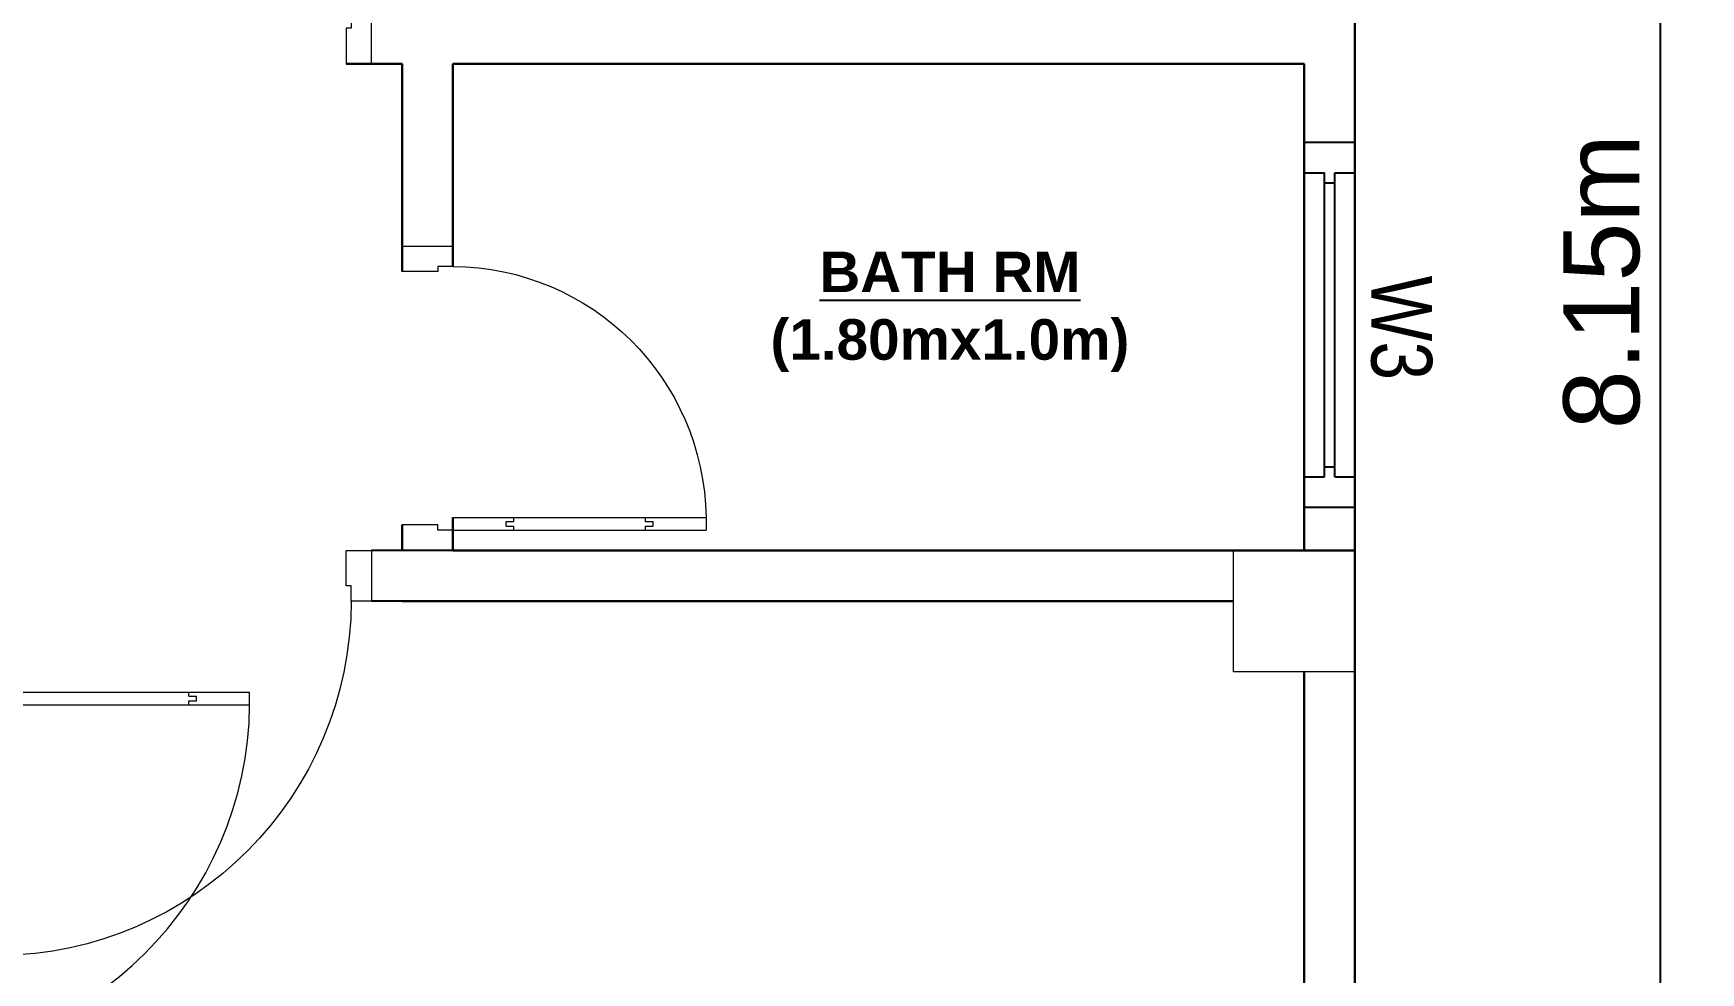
# Model space of a CAD drawing. Header units: inches. Extents: x -4010 to 92088, y -38563 to -1318.
# Drawn here: x 43390 to 43554.5, y -30149.6 to -30056.9 of the extents above; entities that cross this region are included whole.
import ezdxf

# ---------------------------------------------------------------- set-up
doc = ezdxf.new("R2010")
doc.units = ezdxf.units.IN
doc.header["$MEASUREMENT"] = 0
doc.header["$PDMODE"] = 99
for name, color, linetype, lineweight in [('1-FOUNDATION DIM', 31, 'Continuous', 5), ('Colour 09', 210, 'Continuous', 9), ('door', 132, 'Continuous', 15)]:
    doc.layers.add(name, color=color, linetype=linetype, lineweight=lineweight)
for name, color, linetype in [('Brick wall', 3, 'Continuous'), ('col', 5, 'Continuous'), ('TEX', 7, 'Continuous'), ('WINDOOR', 7, 'Continuous')]:
    doc.layers.add(name, color=color, linetype=linetype)
doc.styles.add('ARIAL', font='arial.ttf')
doc.styles.get("Standard").update_dxf_attribs({"font": 'ARIALN.TTF'})
doc.dimstyles.new('3-8', dxfattribs={"dimscale": 1.25, "dimtxt": 6, "dimasz": 2, "dimexe": 0.18, "dimexo": 6, "dimgap": 0, "dimtad": 0, "dimdec": 0, "dimzin": 3, "dimdsep": 46, "dimlunit": 3, "dimtxsty": 'ARIAL', "dimblk": 'DD', "dimcen": 1, "dimse1": 1, "dimse2": 1, "dimclrd": 256, "dimclrt": 256, "dimadec": 0, "dimazin": 0, "dimtfac": 0.5, "dimtdec": 0, "dimtmove": 2, "dimatfit": 0, "dimfxl": 0.18, "dimtvp": 0.75, "dimfrac": 1, "dimtolj": 1, "dimtzin": 0, "dimarcsym": 0})

# ---------------------------------------------------------------- blocks, each defined once
blk = doc.blocks.new('A$C30843580')
at = {"layer": 'Colour 09'}
for p, q in [((0, 12), (12, 12)), ((0, 0), (0, 12)), ((12, 12), (12, 0)), ((12, 0), (0, 0))]:
    blk.add_line(p, q, dxfattribs=at)
blk = doc.blocks.new('D40')
at = {"layer": 'door'}
for p, q in [((2, 5), (2, 39.97)), ((3.25, 39.97), (2, 39.97)), ((3.25, 5), (3.25, 39.97)), ((2.4, 33.97), (2.4, 34.72)), ((2.85, 34.72), (2.4, 34.72)), ((2.85, 33.97), (2.85, 34.72)), ((2.4, 33.97), (2, 33.97)), ((3.25, 33.97), (2.85, 33.97)), ((2, 11), (2.4, 11)), ((2.4, 10.25), (2.4, 11)), ((2.4, 10.25), (2.85, 10.25)), ((2.85, 10.25), (2.85, 11)), ((2.85, 11), (3.25, 11)), ((0, 0), (0, 5)), ((0, 5), (2, 5)), ((2, 5), (2, 3.5)), ((2, 5), (3.25, 5)), ((40, 5), (38, 5)), ((38, 5), (38, 3.5)), ((40, 0), (40, 5)), ((2, 3.5), (2.5, 3.5)), ((2.5, 3.5), (2.5, 0)), ((38, 3.5), (37.5, 3.5)), ((37.5, 3.5), (37.5, 0)), ((2.5, 0), (0, 0)), ((37.5, 0), (40, 0))]:
    blk.add_line(p, q, dxfattribs=at)
blk.add_arc((2.88, 4.86), 35.12, 0.2318, 89.393, dxfattribs=at)
blk = doc.blocks.new('D30')
at = {"layer": 'door'}
for p, q in [((2, 5), (2, 29.97)), ((3.25, 29.97), (2, 29.97)), ((3.25, 5), (3.25, 29.97)), ((2.4, 23.97), (2.4, 24.72)), ((2.85, 24.72), (2.4, 24.72)), ((2.85, 23.97), (2.85, 24.72)), ((2.4, 23.97), (2, 23.97)), ((3.25, 23.97), (2.85, 23.97)), ((2, 11), (2.4, 11)), ((2.4, 10.25), (2.4, 11)), ((2.4, 10.25), (2.85, 10.25)), ((2.85, 10.25), (2.85, 11)), ((2.85, 11), (3.25, 11)), ((0, 0), (0, 5)), ((0, 5), (2, 5)), ((2, 5), (2, 3.5)), ((2, 5), (3.25, 5)), ((30, 5), (28, 5)), ((28, 5), (28, 3.5)), ((30, 0), (30, 5)), ((2, 3.5), (2.5, 3.5)), ((2.5, 3.5), (2.5, 0)), ((28, 3.5), (27.5, 3.5)), ((27.5, 3.5), (27.5, 0)), ((2.5, 0), (0, 0)), ((27.5, 0), (30, 0))]:
    blk.add_line(p, q, dxfattribs=at)
blk.add_arc((2.89, 4.86), 25.11, 0.3204, 89.1727, dxfattribs=at)
blk = doc.blocks.new('W-3FT')
at = {"layer": 'WINDOOR'}
for p, q in [((-36, 0), (-36, -5)), ((-36, 0), (-33, 0)), ((-36, 0), (0, 0)), ((-33, 0), (-33, -2)), ((-3, 0), (-3, -2)), ((0, 0), (0, -5)), ((-33, -2), (-3, -2)), ((-33, -3), (-33, -5)), ((-33, -3), (-3, -3)), ((-32, -2), (-32, -3)), ((-4, -2), (-4, -3)), ((-3, -3), (-3, -5)), ((-33, -5), (-36, -5)), ((-36, -5), (0, -5)), ((0, -5), (-3, -5))]:
    blk.add_line(p, q, dxfattribs=at)
blk = doc.blocks.new('DD')
for p, q in [((0, 1.6), (0, -1.6)), ((-1.6, 0), (1.6, 0))]:
    blk.add_line(p, q)
at = {"const_width": 0.3}
blk.add_lwpolyline([(-0.15, 0, 1), (0.15, 0, 1)], format="xyb", close=True, dxfattribs=at)
blk = doc.blocks.new('*D1145')
at = {"layer": 'col', "lineweight": -2}
blk.add_line((43550.49, -29880.43), (43550.49, -30282.43), dxfattribs=at)
at = {"layer": 'Defpoints', "color": 0}
for p in [(43520.38, -29877.93), (43520.38, -30284.93), (43550.49, -30284.93)]:
    blk.add_point(p, dxfattribs=at)
at = {"layer": 'col', "lineweight": -2, "xscale": 2.5, "yscale": 2.5, "zscale": 2.5}
for p, rotation in [((43550.49, -29877.93), 90), ((43550.49, -30284.93), 270)]:
    blk.add_blockref('DD', p, dxfattribs=dict(at, rotation=rotation))
at = {"layer": 'col', "insert": (43544.74, -30081.43), "char_height": 7.5, "attachment_point": 5, "rotation": 90, "style": 'ARIAL'}
blk.add_mtext('\\A1;8.15m', dxfattribs=at)

msp = doc.modelspace()

# ---------------------------------------------------------------- linework, layer by layer
at = {"layer": 'Brick wall'}
for p, q in [((43520.377, -30256.927), (43520.377, -29918.927)), ((43520.377, -29918.927), (43520.377, -30256.927)), ((43420.837, -30059.927), (43426.377, -30059.927)), ((43426.377, -30059.927), (43420.837, -30059.927)), ((43426.377, -30080.427), (43426.377, -30059.927)), ((43426.377, -30059.927), (43426.377, -30080.427)), ((43431.377, -30059.927), (43515.377, -30059.927)), ((43431.377, -30079.927), (43431.377, -30059.927)), ((43431.377, -30059.927), (43431.377, -30079.927)), ((43515.377, -30059.927), (43431.377, -30059.927)), ((43515.377, -30107.927), (43515.377, -30059.927)), ((43515.377, -30059.927), (43515.377, -30107.927)), ((43426.377, -30107.927), (43426.377, -30105.427)), ((43426.377, -30105.427), (43426.377, -30107.927)), ((43431.377, -30107.927), (43431.377, -30104.677)), ((43431.377, -30104.677), (43431.377, -30107.927)), ((43520.377, -30107.927), (43423.337, -30107.927)), ((43431.377, -30107.927), (43520.377, -30107.927)), ((43508.377, -30112.927), (43423.337, -30112.927)), ((43426.377, -30112.927), (43508.377, -30112.927)), ((43515.377, -30244.927), (43515.377, -30119.927)), ((43515.377, -30119.927), (43515.377, -30244.927))]:
    msp.add_line(p, q, dxfattribs=at)

# ---------------------------------------------------------------- block references
at = {"layer": '1-FOUNDATION DIM'}
msp.add_blockref('D40', (43383.337, -30059.927), dxfattribs=at)
at = {"layer": '1-FOUNDATION DIM', "xscale": -1}
for name, p, rotation in [('D30', (43426.377, -30107.927), 270), ('D40', (43383.337, -30107.927), 180), ('D40', (43383.337, -30107.927), 180)]:
    msp.add_blockref(name, p, dxfattribs=dict(at, rotation=rotation))
at = {"layer": '1-FOUNDATION DIM', "rotation": 270}
msp.add_blockref('D40', (43371.337, -30119.927), dxfattribs=at)
at = {"layer": 'Brick wall', "rotation": 90}
msp.add_blockref('W-3FT', (43515.377, -30067.68), dxfattribs=at)
at = {"layer": 'Colour 09'}
msp.add_blockref('A$C30843580', (43508.377, -30119.927), dxfattribs=at)
msp.add_blockref('A$C30843580', (43508.377, -30119.927), dxfattribs=at)

# ---------------------------------------------------------------- texts
at = {"layer": 'TEX', "insert": (43480.41, -30084.397), "char_height": 4, "width": 86.60934, "attachment_point": 5}
msp.add_mtext('{\\fArial|b1|i0|c0|p34;\\LBATH RM\\P\\l(1.80mx1.0m)}', dxfattribs=at)
at = {"layer": 'TEX', "linetype": 'ByBlock', "insert": (43521.905, -30091.137), "char_height": 6, "width": 18.77154, "attachment_point": 9, "rotation": 270}
msp.add_mtext('W3', dxfattribs=at)

# ---------------------------------------------------------------- dimensions: what is measured, and where the dimension line sits
at = {"layer": 'col'}
dim = msp.add_linear_dim(base=(43550.485, -30284.927), p1=(43520.377, -29877.927), p2=(43520.377, -30284.927), angle=90, text='8.15m', dimstyle='3-8', dxfattribs=at)
dim.commit()
dim.dimension.update_dxf_attribs({"geometry": '*D1145', "text_midpoint": (43544.741, -30081.427)})

doc.saveas('drawing.dxf')
